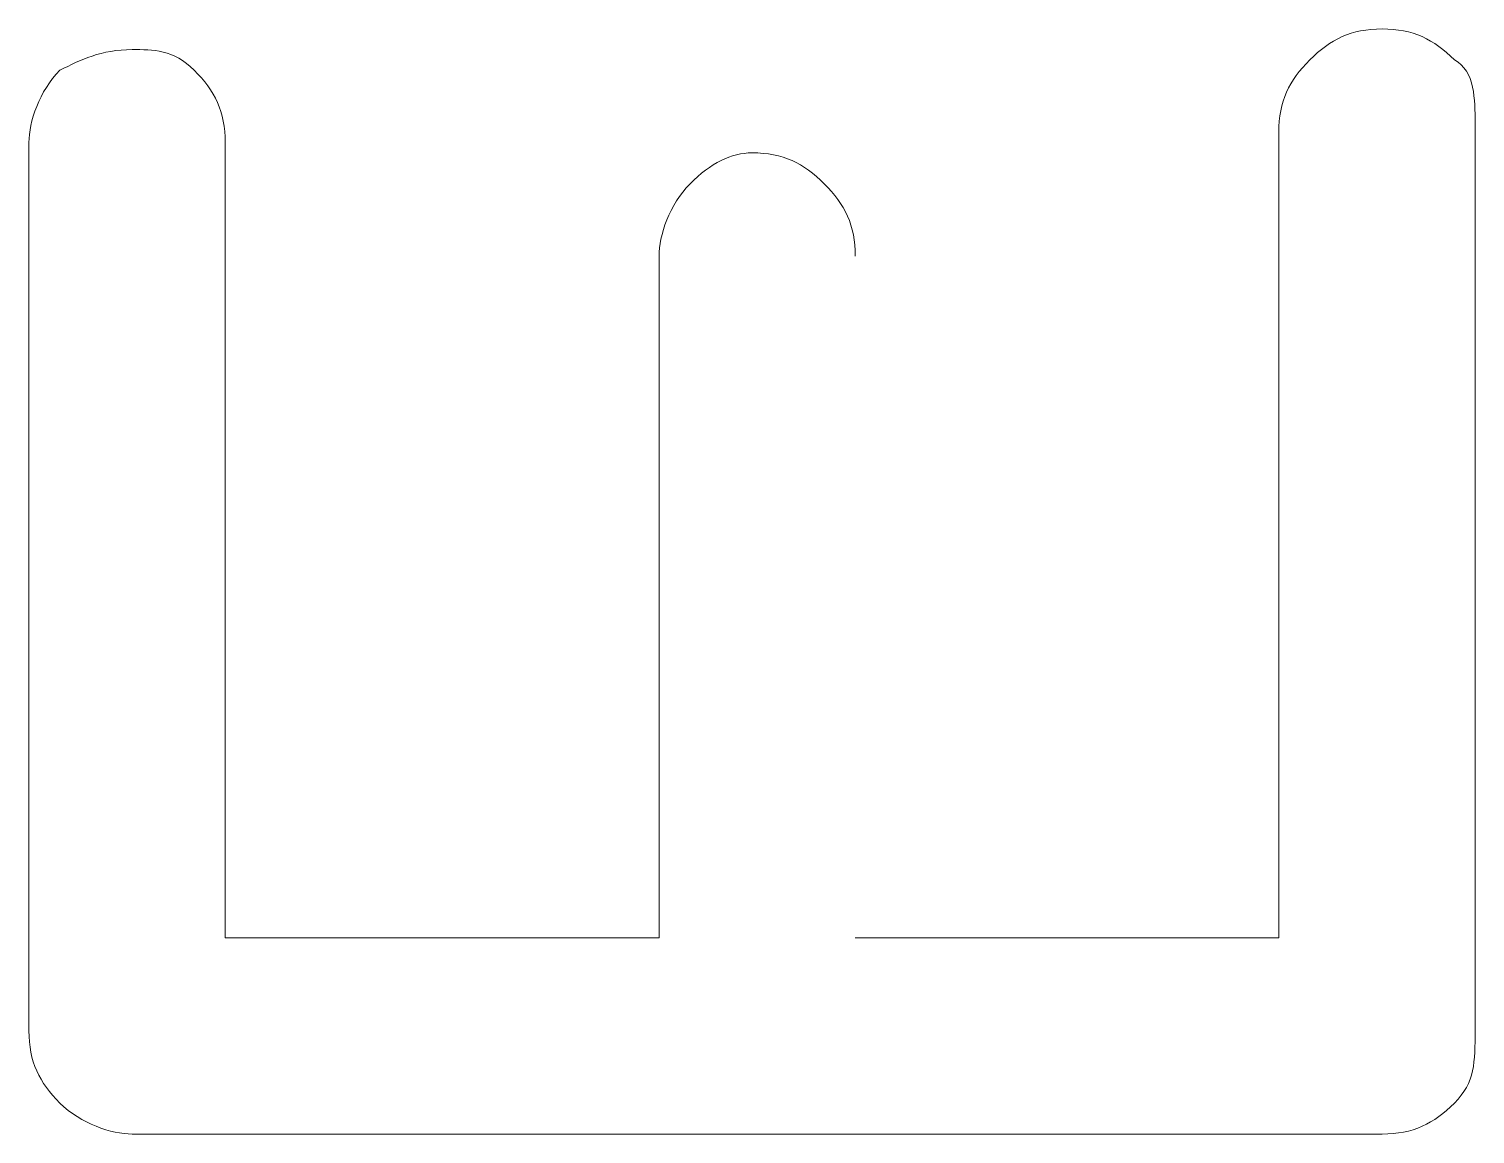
# Model space of a CAD drawing. Header units: inches. Extents: x -1525 to 612, y 0 to 1008.
# Drawn here: x 524.64 to 533.04, y 957.18 to 963.6 of the extents above; entities that cross this region are included whole.
import ezdxf

# ---------------------------------------------------------------- set-up
doc = ezdxf.new("R2010")
doc.units = ezdxf.units.IN
doc.header["$MEASUREMENT"] = 0
doc.layers.add('Layer 1', color=7, linetype='Continuous', lineweight=0)

# ---------------------------------------------------------------- blocks, each defined once
blk = doc.blocks.new('Block_33')
at = {"layer": 'Layer 1'}
blk.add_open_spline([(529.44, 958.32), (529.44, 958.32), (531.9, 958.32), (531.9, 958.32), (531.9, 958.32), (531.9, 963), (531.9, 963), (531.9, 963.18), (531.96, 963.3), (532.08, 963.42), (532.2, 963.54), (532.32, 963.6), (532.5, 963.6), (532.68, 963.6), (532.8, 963.54), (532.92, 963.42), (533.04, 963.36), (533.04, 963.18), (533.04, 963.06), (533.04, 963.06), (533.04, 957.78), (533.04, 957.78), (533.04, 957.6), (533.04, 957.48), (532.92, 957.36), (532.8, 957.24), (532.68, 957.18), (532.5, 957.18), (532.5, 957.18), (525.24, 957.18), (525.24, 957.18), (525.12, 957.18), (524.94, 957.24), (524.82, 957.36), (524.7, 957.48), (524.64, 957.6), (524.64, 957.78), (524.64, 957.78), (524.64, 962.94), (524.64, 962.94), (524.64, 963.06), (524.7, 963.24), (524.82, 963.36), (524.94, 963.42), (525.06, 963.48), (525.24, 963.48), (525.36, 963.48), (525.48, 963.48), (525.6, 963.36), (525.72, 963.24), (525.78, 963.12), (525.78, 962.94), (525.78, 962.94), (525.78, 958.32), (525.78, 958.32), (525.78, 958.32), (528.3, 958.32), (528.3, 958.32), (528.3, 958.32), (528.3, 962.28), (528.3, 962.28), (528.3, 962.4), (528.36, 962.58), (528.48, 962.7), (528.6, 962.82), (528.72, 962.88), (528.84, 962.88), (529.02, 962.88), (529.14, 962.82), (529.26, 962.7), (529.38, 962.58), (529.44, 962.46), (529.44, 962.28)], degree=3, knots=[0, 0, 0, 0, 1, 1, 1, 2, 2, 2, 3, 3, 3, 4, 4, 4, 5, 5, 5, 6, 6, 6, 7, 7, 7, 8, 8, 8, 9, 9, 9, 10, 10, 10, 11, 11, 11, 12, 12, 12, 13, 13, 13, 14, 14, 14, 15, 15, 15, 16, 16, 16, 17, 17, 17, 18, 18, 18, 19, 19, 19, 20, 20, 20, 21, 21, 21, 22, 22, 22, 23, 23, 23, 24, 24, 24, 24], dxfattribs=at)
blk = doc.blocks.new('Block_32')
at = {"layer": 'Layer 1'}
blk.add_blockref('Block_33', (0, 0), dxfattribs=at)

msp = doc.modelspace()

# ---------------------------------------------------------------- block references
at = {"layer": 'Layer 1'}
msp.add_blockref('Block_32', (0, 0), dxfattribs=at)

doc.saveas('drawing.dxf')
